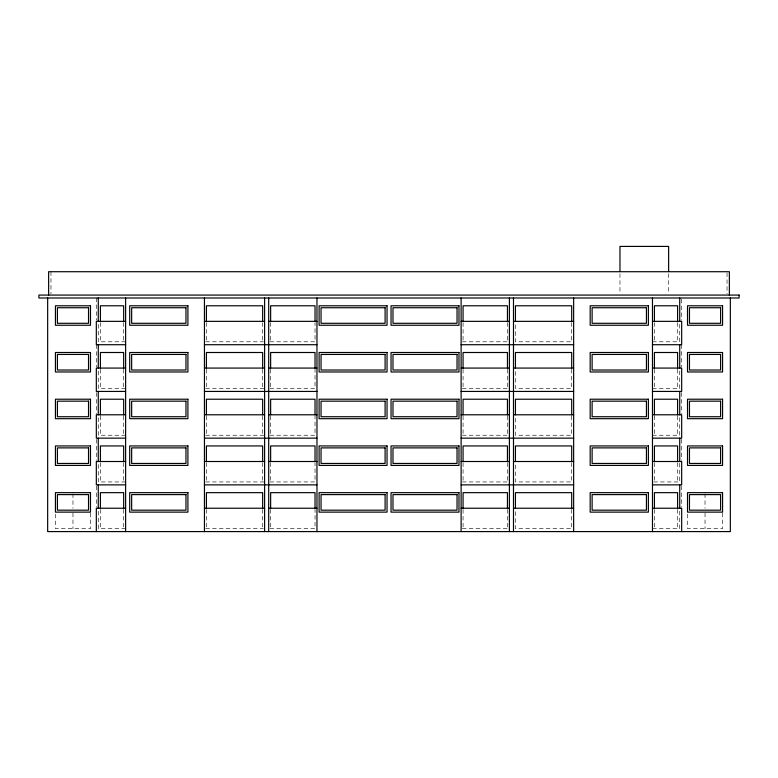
<?xml version="1.0" encoding="UTF-8"?>
<svg xmlns="http://www.w3.org/2000/svg" width="778" height="778" viewBox="0 0 778 778"><rect width="100%" height="100%" fill="white"/><g stroke="black" fill="none" stroke-linecap="round" stroke-linejoin="round"><path stroke-width="0.58" stroke-dasharray="3.89 2.92" d="M125.618 341.795L98.271 341.795L98.271 322.559M205.655 341.795L263.402 341.795M269.898 341.795L315.022 341.795L315.022 322.588M462.327 341.795L508.19 341.795M652.479 341.795L679.729 341.795L679.729 321.353M125.618 388.514L98.271 388.514L98.271 369.278M205.655 388.514L264.608 388.514M269.898 388.514L315.022 388.514L315.022 369.307M462.327 388.514L508.19 388.514M652.479 388.514L679.729 388.514L679.729 368.072M125.618 435.233L98.271 435.233L98.271 414.791M205.655 435.233L264.608 435.233M269.898 435.233L315.022 435.233L315.022 416.026M462.327 435.233L508.19 435.233M652.479 435.233L679.729 435.233L679.729 414.791M125.618 481.952L98.271 481.952L98.271 462.716M205.655 481.952L264.608 481.952M269.898 481.952L315.022 481.952L315.022 462.745M462.327 481.952L509.395 481.952M653.656 481.952L679.729 481.952L679.729 462.716M125.618 528.67L98.271 528.67L98.271 508.229M205.655 528.67L263.402 528.67M269.898 528.67L315.022 528.67L315.022 509.464M462.327 528.67L508.19 528.67M652.479 528.67L679.729 528.67L679.729 508.229M727.031 272.884L727.031 293.909M722.558 513.062L722.558 528.67L687.519 528.67L687.519 513.062M705.033 493.855L705.033 508.267M705.033 513.062L705.033 528.67M681.674 299.16L681.674 320.186M681.674 344.712L681.674 366.905M681.674 392.598L681.674 413.624M681.674 439.317L681.674 460.343M681.674 486.036L681.674 507.061M677.589 322.588L677.589 341.795M677.589 369.307L677.589 388.514M677.589 416.026L677.589 435.233M677.589 462.745L677.589 481.952M677.589 509.464L677.589 528.67M668.633 273.71L668.633 293.889M654.424 322.588L654.424 341.795M654.424 369.307L654.424 388.514M654.424 416.026L654.424 435.233M654.424 462.745L654.424 481.952M654.424 509.464L654.424 528.67M619.969 273.71L619.969 293.889M571.694 322.588L571.694 341.795L515.435 341.795L515.435 322.588M571.694 369.307L571.694 388.514L515.435 388.514L515.435 369.307M571.694 416.026L571.694 435.233L515.435 435.233L515.435 416.026M571.694 462.745L571.694 481.952L515.435 481.952L515.435 462.745M571.694 509.464L571.694 528.67L515.435 528.67L515.435 509.464M507.45 322.588L507.45 341.795M507.45 369.307L507.45 388.514M507.45 416.026L507.45 435.233M507.45 462.745L507.45 481.952M507.45 509.464L507.45 528.67M463.066 322.588L463.066 341.795M463.066 369.307L463.066 388.514M463.066 416.026L463.066 435.233M463.066 462.745L463.066 481.952M463.066 509.464L463.066 528.67M270.637 322.588L270.637 341.795M270.637 369.307L270.637 388.514M270.637 416.026L270.637 435.233M270.637 462.745L270.637 481.952M270.637 509.464L270.637 528.67M262.653 322.588L262.653 341.795M262.653 369.307L262.653 388.514M262.653 416.026L262.653 435.233M262.653 462.745L262.653 481.952M262.653 509.464L262.653 528.67M206.403 322.588L206.403 341.795M206.403 369.307L206.403 388.514M206.403 416.026L206.403 435.233M206.403 462.745L206.403 481.952M206.403 509.464L206.403 528.67M123.663 322.588L123.663 341.795M123.663 369.307L123.663 388.514M123.663 416.026L123.663 435.233M123.663 462.745L123.663 481.952M123.663 509.464L123.663 528.67M100.411 322.588L100.411 341.795M100.411 369.307L100.411 388.514M100.411 416.026L100.411 435.233M100.411 462.745L100.411 481.952M100.411 509.464L100.411 528.67M96.326 297.993L96.326 320.186M96.326 344.712L96.326 366.905M96.326 392.598L96.326 413.624M96.326 439.317L96.326 460.343M96.326 486.036L96.326 507.061M90.481 513.062L90.481 528.67L55.442 528.67L55.442 513.062M72.967 493.855L72.967 508.267M72.967 513.062L72.967 528.67M50.969 271.716L50.969 293.909"/><path stroke-width="1.17" d="M125.618 321.353L96.326 321.353L96.326 344.712L125.618 344.712M204.449 321.353L264.608 321.353M268.692 321.353L316.967 321.353M461.121 321.353L509.395 321.353M513.49 321.353L573.639 321.353M652.479 321.353L681.674 321.353L681.674 344.712L652.479 344.712M204.449 344.712L316.967 344.712M461.121 344.712L573.639 344.712M125.618 368.072L96.326 368.072L96.326 391.431L125.618 391.431M204.449 368.072L264.608 368.072M268.692 368.072L316.967 368.072M461.121 368.072L509.395 368.072M513.49 368.072L573.639 368.072M652.479 368.072L681.674 368.072L681.674 391.431L652.479 391.431M204.449 391.431L316.967 391.431M461.121 391.431L573.639 391.431M125.618 414.791L96.326 414.791L96.326 438.15L125.618 438.15M204.449 414.791L264.608 414.791M268.692 414.791L316.967 414.791M461.121 414.791L509.395 414.791M513.49 414.791L573.639 414.791M652.479 414.791L681.674 414.791L681.674 438.15L652.479 438.15M204.449 438.15L316.967 438.15M461.121 438.15L573.639 438.15M125.618 461.51L96.326 461.51L96.326 484.869L125.618 484.869M204.449 461.51L264.608 461.51M268.692 461.51L316.967 461.51M461.121 461.51L509.395 461.51M513.49 461.51L573.639 461.51M652.479 461.51L681.674 461.51L681.674 484.869L652.479 484.869M204.449 484.869L316.967 484.869M461.121 484.869L573.639 484.869M125.618 508.229L96.326 508.229L96.326 531.588M204.449 508.229L264.608 508.229M268.692 508.229L316.967 508.229M461.121 508.229L509.395 508.229M513.49 508.229L573.639 508.229M652.479 508.229L681.674 508.229L681.674 531.588M730.338 297.993L730.338 531.588L47.662 531.588L47.662 297.993M729.365 295.076L729.365 271.716L48.635 271.716L48.635 295.076M679.729 297.993L679.729 321.353M679.729 344.712L679.729 368.072M679.729 391.431L679.729 414.791M679.729 438.15L679.729 461.51M679.729 484.869L679.729 508.229M677.589 321.392L677.589 305.783L654.424 305.783L654.424 321.392M677.589 368.111L677.589 352.502L654.424 352.502L654.424 368.111M677.589 414.83L677.589 399.221L654.424 399.221L654.424 414.83M677.589 461.549L677.589 445.94L654.424 445.94L654.424 461.549M677.589 508.267L677.589 492.659L654.424 492.659L654.424 508.267M668.633 271.337L668.633 246.412L619.969 246.412L619.969 271.337M652.479 297.993L652.479 531.588M573.639 297.993L573.639 531.588M571.694 321.392L571.694 305.783L515.435 305.783L515.435 321.392M571.694 368.111L571.694 352.502L515.435 352.502L515.435 368.111M571.694 414.83L571.694 399.221L515.435 399.221L515.435 414.83M571.694 461.549L571.694 445.94L515.435 445.94L515.435 461.549M571.694 508.267L571.694 492.659L515.435 492.659L515.435 508.267M513.49 297.993L513.49 531.588M509.395 297.993L509.395 531.588M507.45 321.392L507.45 305.783L463.066 305.783L463.066 321.392M507.45 368.111L507.45 352.502L463.066 352.502L463.066 368.111M507.45 414.83L507.45 399.221L463.066 399.221L463.066 414.83M507.45 461.549L507.45 445.94L463.066 445.94L463.066 461.549M507.45 508.267L507.45 492.659L463.066 492.659L463.066 508.267M461.121 297.993L461.121 531.588M316.967 297.993L316.967 531.588M315.022 321.392L315.022 305.783L270.637 305.783L270.637 321.392M315.022 368.111L315.022 352.502L270.637 352.502L270.637 368.111M315.022 414.83L315.022 399.221L270.637 399.221L270.637 414.83M315.022 461.549L315.022 445.94L270.637 445.94L270.637 461.549M315.022 508.267L315.022 492.659L270.637 492.659L270.637 508.267M268.692 297.993L268.692 531.588M264.608 297.993L264.608 531.588M262.653 321.392L262.653 305.783L206.403 305.783L206.403 321.392M262.653 368.111L262.653 352.502L206.403 352.502L206.403 368.111M262.653 414.83L262.653 399.221L206.403 399.221L206.403 414.83M262.653 461.549L262.653 445.94L206.403 445.94L206.403 461.549M262.653 508.267L262.653 492.659L206.403 492.659L206.403 508.267M204.449 297.993L204.449 531.588M125.618 297.993L125.618 531.588M123.663 321.392L123.663 305.783L100.411 305.783L100.411 321.392M123.663 368.111L123.663 352.502L100.411 352.502L100.411 368.111M123.663 414.83L123.663 399.221L100.411 399.221L100.411 414.83M123.663 461.549L123.663 445.94L100.411 445.94L100.411 461.549M123.663 508.267L123.663 492.659L100.411 492.659L100.411 508.267M98.271 297.993L98.271 321.353M98.271 344.712L98.271 368.072M98.271 391.431L98.271 414.791M98.271 438.15L98.271 461.51M98.271 484.869L98.271 508.229M739.1 295.076L38.9 295.076L38.9 297.993L739.1 297.993L739.1 295.076M90.481 305.783L55.442 305.783L55.442 325.253L90.481 325.253L90.481 305.783M187.906 305.783L129.702 305.783L129.702 325.253L187.906 325.253L187.906 305.783M387.045 305.783L319.106 305.783L319.106 325.253L387.045 325.253L387.045 305.783M458.981 305.783L391.042 305.783L391.042 325.253L458.981 325.253L458.981 305.783M648.385 305.783L590.181 305.783L590.181 325.253L648.385 325.253L648.385 305.783M722.558 305.783L687.519 305.783L687.519 325.253L722.558 325.253L722.558 305.783M88.536 307.728L57.397 307.728L57.397 323.298L88.536 323.298L88.536 307.728M185.961 307.728L131.647 307.728L131.647 323.298L185.961 323.298L185.961 307.728M385.1 307.728L321.051 307.728L321.051 323.298L385.1 323.298L385.1 307.728M457.036 307.728L392.987 307.728L392.987 323.298L457.036 323.298L457.036 307.728M646.44 307.728L592.126 307.728L592.126 323.298L646.44 323.298L646.44 307.728M720.603 307.728L689.464 307.728L689.464 323.298L720.603 323.298L720.603 307.728M90.481 352.502L55.442 352.502L55.442 371.972L90.481 371.972L90.481 352.502M187.906 352.502L129.702 352.502L129.702 371.972L187.906 371.972L187.906 352.502M387.045 352.502L319.106 352.502L319.106 371.972L387.045 371.972L387.045 352.502M458.981 352.502L391.042 352.502L391.042 371.972L458.981 371.972L458.981 352.502M648.385 352.502L590.181 352.502L590.181 371.972L648.385 371.972L648.385 352.502M722.558 352.502L687.519 352.502L687.519 371.972L722.558 371.972L722.558 352.502M88.536 354.447L57.397 354.447L57.397 370.017L88.536 370.017L88.536 354.447M185.961 354.447L131.647 354.447L131.647 370.017L185.961 370.017L185.961 354.447M385.1 354.447L321.051 354.447L321.051 370.017L385.1 370.017L385.1 354.447M457.036 354.447L392.987 354.447L392.987 370.017L457.036 370.017L457.036 354.447M646.44 354.447L592.126 354.447L592.126 370.017L646.44 370.017L646.44 354.447M720.603 354.447L689.464 354.447L689.464 370.017L720.603 370.017L720.603 354.447M90.481 399.221L55.442 399.221L55.442 418.69L90.481 418.69L90.481 399.221M187.906 399.221L129.702 399.221L129.702 418.69L187.906 418.69L187.906 399.221M387.045 399.221L319.106 399.221L319.106 418.69L387.045 418.69L387.045 399.221M458.981 399.221L391.042 399.221L391.042 418.69L458.981 418.69L458.981 399.221M648.385 399.221L590.181 399.221L590.181 418.69L648.385 418.69L648.385 399.221M722.558 399.221L687.519 399.221L687.519 418.69L722.558 418.69L722.558 399.221M88.536 401.166L57.397 401.166L57.397 416.736L88.536 416.736L88.536 401.166M185.961 401.166L131.647 401.166L131.647 416.736L185.961 416.736L185.961 401.166M385.1 401.166L321.051 401.166L321.051 416.736L385.1 416.736L385.1 401.166M457.036 401.166L392.987 401.166L392.987 416.736L457.036 416.736L457.036 401.166M646.44 401.166L592.126 401.166L592.126 416.736L646.44 416.736L646.44 401.166M720.603 401.166L689.464 401.166L689.464 416.736L720.603 416.736L720.603 401.166M90.481 445.94L55.442 445.94L55.442 465.409L90.481 465.409L90.481 445.94M187.906 445.94L129.702 445.94L129.702 465.409L187.906 465.409L187.906 445.94M387.045 445.94L319.106 445.94L319.106 465.409L387.045 465.409L387.045 445.94M458.981 445.94L391.042 445.94L391.042 465.409L458.981 465.409L458.981 445.94M648.385 445.94L590.181 445.94L590.181 465.409L648.385 465.409L648.385 445.94M722.558 445.94L687.519 445.94L687.519 465.409L722.558 465.409L722.558 445.94M88.536 447.885L57.397 447.885L57.397 463.455L88.536 463.455L88.536 447.885M185.961 447.885L131.647 447.885L131.647 463.455L185.961 463.455L185.961 447.885M385.1 447.885L321.051 447.885L321.051 463.455L385.1 463.455L385.1 447.885M457.036 447.885L392.987 447.885L392.987 463.455L457.036 463.455L457.036 447.885M646.44 447.885L592.126 447.885L592.126 463.455L646.44 463.455L646.44 447.885M720.603 447.885L689.464 447.885L689.464 463.455L720.603 463.455L720.603 447.885M90.481 492.659L55.442 492.659L55.442 512.128L90.481 512.128L90.481 492.659M187.906 492.659L129.702 492.659L129.702 512.128L187.906 512.128L187.906 492.659M387.045 492.659L319.106 492.659L319.106 512.128L387.045 512.128L387.045 492.659M458.981 492.659L391.042 492.659L391.042 512.128L458.981 512.128L458.981 492.659M648.385 492.659L590.181 492.659L590.181 512.128L648.385 512.128L648.385 492.659M722.558 492.659L687.519 492.659L687.519 512.128L722.558 512.128L722.558 492.659M88.536 494.604L57.397 494.604L57.397 510.174L88.536 510.174L88.536 494.604M185.961 494.604L131.647 494.604L131.647 510.174L185.961 510.174L185.961 494.604M385.1 494.604L321.051 494.604L321.051 510.174L385.1 510.174L385.1 494.604M457.036 494.604L392.987 494.604L392.987 510.174L457.036 510.174L457.036 494.604M646.44 494.604L592.126 494.604L592.126 510.174L646.44 510.174L646.44 494.604M720.603 494.604L689.464 494.604L689.464 510.174L720.603 510.174L720.603 494.604"/></g></svg>
